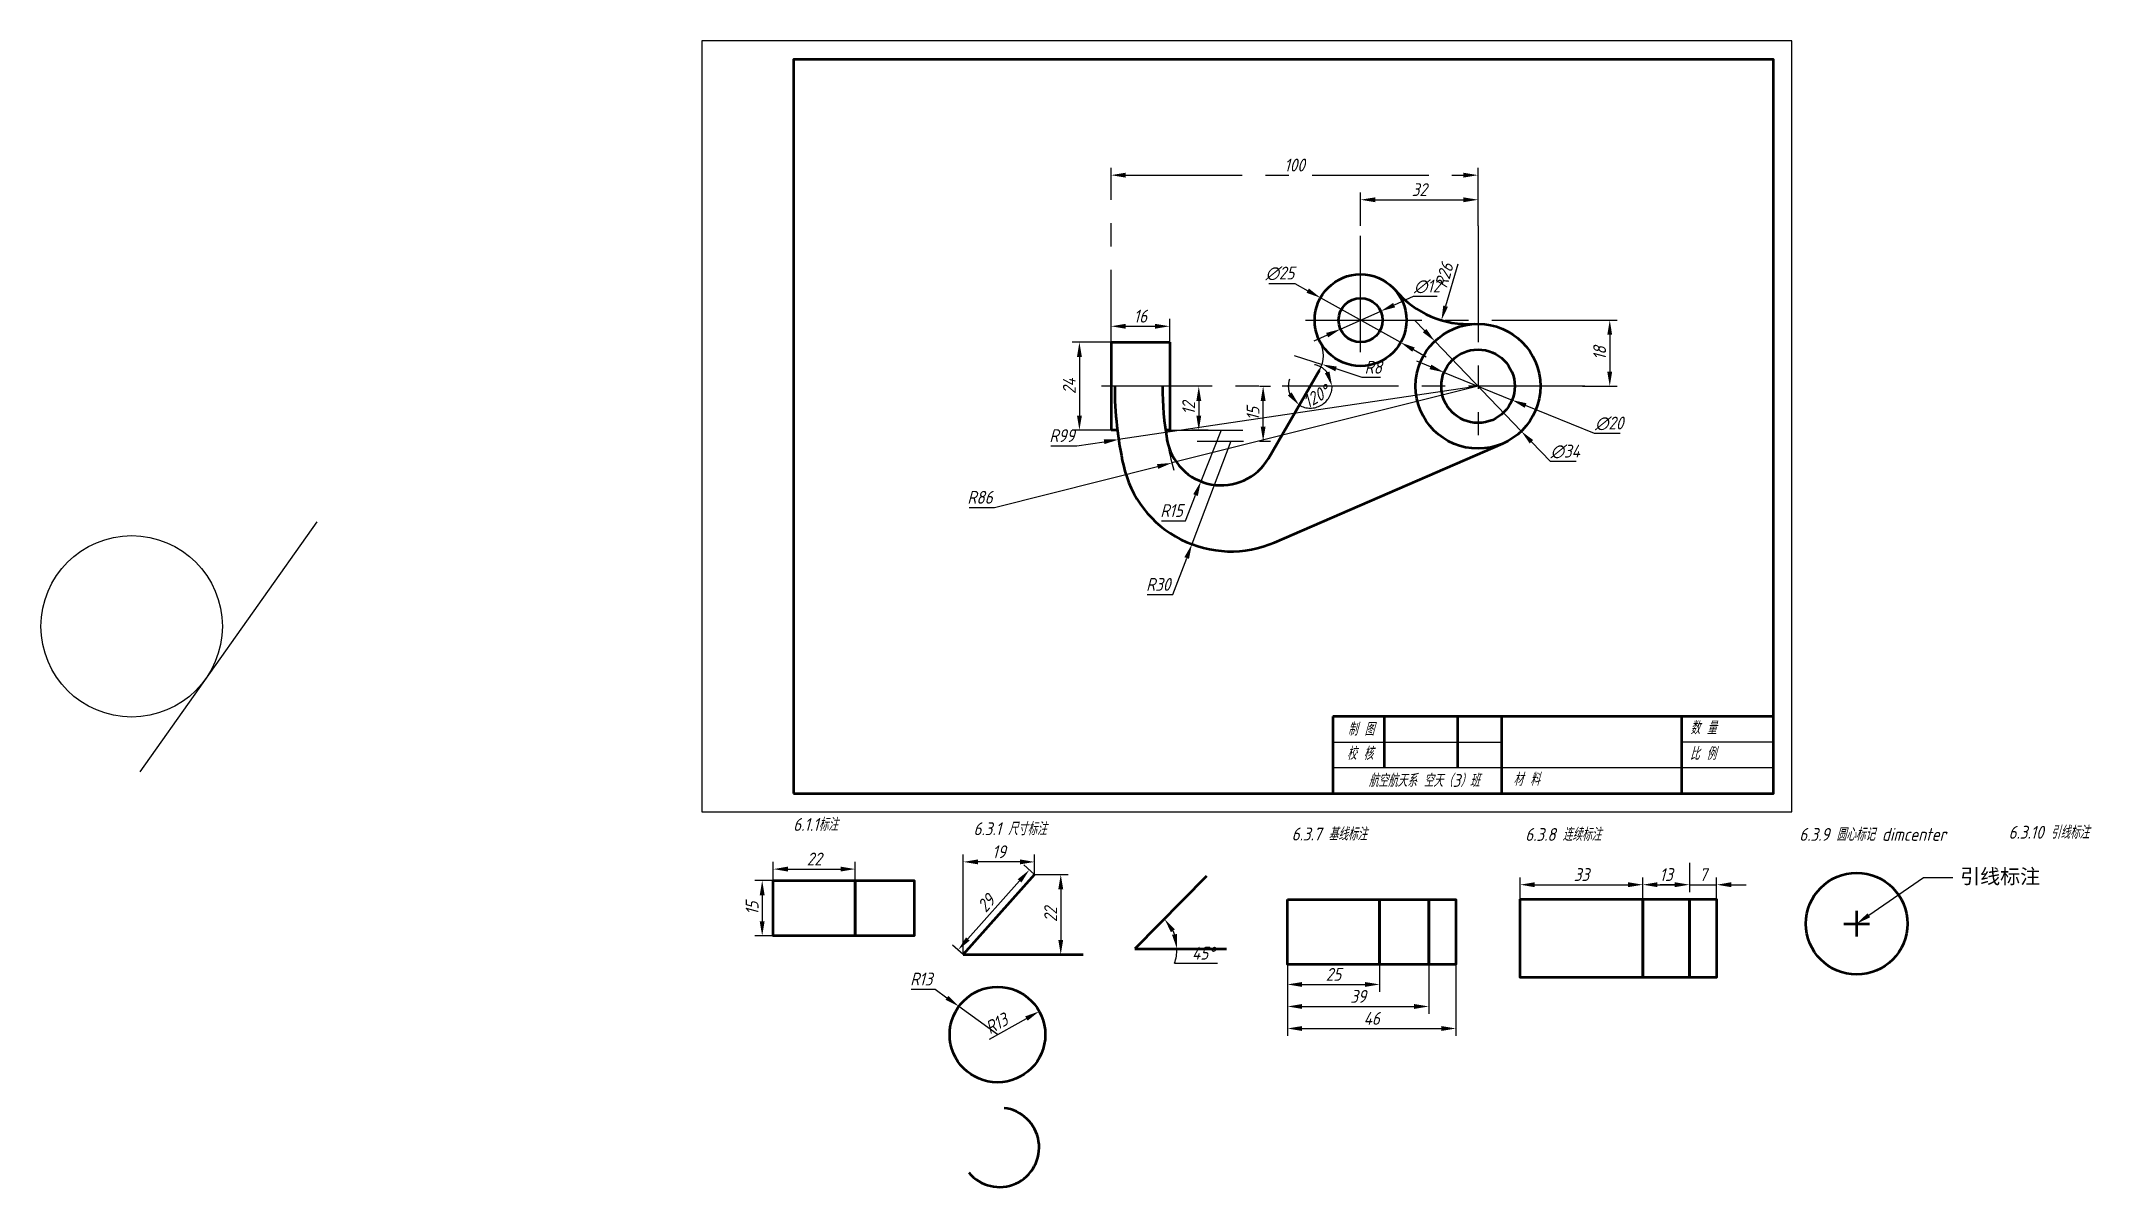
# Model space of a CAD drawing. Header units: millimetres. Extents: x -180 to 378, y -102 to 210.
import ezdxf
from ezdxf import colors
from ezdxf.entities.mleader import LeaderData, LeaderLine
from ezdxf.math import Vec2, Vec3

# ---------------------------------------------------------------- set-up
doc = ezdxf.new("R2010")
doc.units = ezdxf.units.MM
doc.header["$PDMODE"] = 35
doc.linetypes.add('CENTER', pattern=[50.8, 31.75, -6.35, 6.35, -6.35])
doc.linetypes.add('DASHED', pattern=[19.05, 12.7, -6.35])
for name, color, linetype, lineweight in [('尺寸标注', 7, 'Continuous', 25), ('文字标注', 7, 'Continuous', 25), ('点画线', 1, 'DASHED', 25), ('粗实线', 7, 'Continuous', 50), ('细实线', 3, 'Continuous', 25)]:
    doc.layers.add(name, color=color, linetype=linetype, lineweight=lineweight)
doc.styles.get("Standard").update_dxf_attribs({"font": 'arial.ttf'})
doc.styles.add('国标汉字', font='gbeitc.shx', dxfattribs={"height": 3.5, "bigfont": 'gbcbig.shx'})
doc.dimstyles.new('国标尺寸', dxfattribs={"dimtxt": 3.5, "dimasz": 4, "dimexe": 2, "dimexo": 0, "dimgap": 1, "dimtad": 1, "dimtoh": 1, "dimdec": 0, "dimdsep": 46, "dimtxsty": '国标汉字', "dimcen": 3.5, "dimclre": 256, "dimaunit": 1, "dimadec": 0, "dimazin": 0, "dimtfac": 1, "dimtdec": 0, "dimtmove": 0, "dimatfit": 3, "dimfxl": 1, "dimarcsym": 0})

# ---------------------------------------------------------------- blocks, each defined once
blk = doc.blocks.new('*D2')
at = {"layer": 'Defpoints', "color": 0, "transparency": 16777216}
for p in [(41.82, -15.6), (19.49, -18.71), (41.82, -18.71)]:
    blk.add_point(p, dxfattribs=at)
at = {"layer": '粗实线', "lineweight": -2, "transparency": 16777216}
for p, q in [((19.49, -18.71), (19.49, -13.6)), ((41.82, -18.71), (41.82, -13.6))]:
    blk.add_line(p, q, dxfattribs=at)
at = {"layer": '粗实线', "color": 0, "lineweight": -2, "transparency": 16777216}
blk.add_line((23.49, -15.6), (37.82, -15.6), dxfattribs=at)
at = {"layer": '粗实线', "color": 0, "transparency": 16777216}
for points in [[(23.49, -14.93), (23.49, -16.26), (19.49, -15.6)], [(37.82, -14.93), (37.82, -16.26), (41.82, -15.6)]]:
    blk.add_solid(points, dxfattribs=at)
at = {"layer": '粗实线', "color": 0, "transparency": 16777216, "insert": (30.66, -12.85), "char_height": 3.5, "attachment_point": 5, "style": '国标汉字'}
blk.add_mtext('22', dxfattribs=at)
blk = doc.blocks.new('*D3')
at = {"layer": 'Defpoints', "color": 0, "transparency": 16777216}
for p in [(19.49, -18.71), (16.48, -33.82), (19.49, -33.82)]:
    blk.add_point(p, dxfattribs=at)
at = {"layer": '粗实线', "lineweight": -2, "transparency": 16777216}
for p, q in [((19.49, -18.71), (14.48, -18.71)), ((19.49, -33.82), (14.48, -33.82))]:
    blk.add_line(p, q, dxfattribs=at)
at = {"layer": '粗实线', "color": 0, "lineweight": -2, "transparency": 16777216}
blk.add_line((16.48, -22.71), (16.48, -29.82), dxfattribs=at)
at = {"layer": '粗实线', "color": 0, "transparency": 16777216}
for points in [[(15.81, -22.71), (17.14, -22.71), (16.48, -18.71)], [(15.81, -29.82), (17.14, -29.82), (16.48, -33.82)]]:
    blk.add_solid(points, dxfattribs=at)
at = {"layer": '粗实线', "color": 0, "transparency": 16777216, "insert": (13.73, -26.26), "char_height": 3.5, "attachment_point": 5, "rotation": 90, "style": '国标汉字'}
blk.add_mtext('15', dxfattribs=at)
blk = doc.blocks.new('*D6')
at = {"layer": 'Defpoints', "color": 0, "transparency": 16777216}
for p in [(71.28, -13.64), (90.7, -17.08), (71.28, -38.9)]:
    blk.add_point(p, dxfattribs=at)
at = {"layer": '粗实线', "lineweight": -2, "transparency": 16777216}
for p, q in [((71.28, -38.9), (71.28, -11.64)), ((90.7, -17.08), (90.7, -11.64))]:
    blk.add_line(p, q, dxfattribs=at)
at = {"layer": '粗实线', "color": 0, "lineweight": -2, "transparency": 16777216}
blk.add_line((86.7, -13.64), (75.28, -13.64), dxfattribs=at)
at = {"layer": '粗实线', "color": 0, "transparency": 16777216}
for points in [[(75.28, -12.97), (75.28, -14.3), (71.28, -13.64)], [(86.7, -12.97), (86.7, -14.3), (90.7, -13.64)]]:
    blk.add_solid(points, dxfattribs=at)
at = {"layer": '粗实线', "color": 0, "transparency": 16777216, "insert": (80.99, -10.89), "char_height": 3.5, "attachment_point": 5, "style": '国标汉字'}
blk.add_mtext('19', dxfattribs=at)
blk = doc.blocks.new('*D7')
at = {"layer": 'Defpoints', "color": 0, "transparency": 16777216}
for p in [(90.7, -17.08), (71.28, -38.9), (97.82, -38.9)]:
    blk.add_point(p, dxfattribs=at)
at = {"layer": '粗实线', "lineweight": -2, "transparency": 16777216}
for p, q in [((90.7, -17.08), (99.82, -17.08)), ((71.28, -38.9), (99.82, -38.9))]:
    blk.add_line(p, q, dxfattribs=at)
at = {"layer": '粗实线', "color": 0, "lineweight": -2, "transparency": 16777216}
blk.add_line((97.82, -21.08), (97.82, -34.9), dxfattribs=at)
at = {"layer": '粗实线', "color": 0, "transparency": 16777216}
for points in [[(97.16, -21.08), (98.49, -21.08), (97.82, -17.08)], [(97.16, -34.9), (98.49, -34.9), (97.82, -38.9)]]:
    blk.add_solid(points, dxfattribs=at)
at = {"layer": '粗实线', "color": 0, "transparency": 16777216, "insert": (95.07, -27.99), "char_height": 3.5, "attachment_point": 5, "rotation": 90, "style": '国标汉字'}
blk.add_mtext('22', dxfattribs=at)
blk = doc.blocks.new('*D8')
at = {"layer": 'Defpoints', "color": 0, "transparency": 16777216}
for p in [(90.7, -17.08), (69.85, -37.63), (71.28, -38.9)]:
    blk.add_point(p, dxfattribs=at)
at = {"layer": '粗实线', "lineweight": -2, "transparency": 16777216}
for p, q in [((90.7, -17.08), (87.77, -14.48)), ((71.28, -38.9), (68.36, -36.3))]:
    blk.add_line(p, q, dxfattribs=at)
at = {"layer": '粗实线', "color": 0, "lineweight": -2, "transparency": 16777216}
blk.add_line((86.61, -18.8), (72.51, -34.64), dxfattribs=at)
at = {"layer": '粗实线', "color": 0, "transparency": 16777216}
for points in [[(86.11, -18.35), (87.11, -19.24), (89.27, -15.81)], [(72.01, -34.2), (73.01, -35.08), (69.85, -37.63)]]:
    blk.add_solid(points, dxfattribs=at)
at = {"layer": '粗实线', "color": 0, "transparency": 16777216, "insert": (77.5, -24.89), "char_height": 3.5, "attachment_point": 5, "rotation": 48.3358, "style": '国标汉字'}
blk.add_mtext('29', dxfattribs=at)
blk = doc.blocks.new('*D9')
at = {"layer": 'Defpoints', "color": 0, "transparency": 16777216}
for p in [(91.95, -54.35), (80.58, -60.69)]:
    blk.add_point(p, dxfattribs=at)
at = {"layer": '粗实线', "color": 0, "lineweight": -2, "transparency": 16777216}
blk.add_line((78.38, -61.92), (88.46, -56.3), dxfattribs=at)
at = {"layer": '粗实线', "color": 0, "transparency": 16777216}
blk.add_solid([(88.14, -55.72), (88.79, -56.88), (91.95, -54.35)], dxfattribs=at)
at = {"layer": '粗实线', "color": 0, "transparency": 16777216, "insert": (80.33, -57.68), "char_height": 3.5, "attachment_point": 5, "rotation": 29.1705, "style": '国标汉字'}
blk.add_mtext('R13', dxfattribs=at)
blk = doc.blocks.new('*D10')
at = {"layer": 'Defpoints', "color": 0, "transparency": 16777216}
for p in [(70.07, -53.02), (80.58, -60.69)]:
    blk.add_point(p, dxfattribs=at)
at = {"layer": '粗实线', "color": 0, "lineweight": -2, "transparency": 16777216}
for p, q in [((57.06, -48.3), (63.6, -48.3)), ((63.6, -48.3), (66.83, -50.66)), ((80.58, -60.69), (70.07, -53.02))]:
    blk.add_line(p, q, dxfattribs=at)
at = {"layer": '粗实线', "color": 0, "transparency": 16777216}
blk.add_solid([(67.23, -50.12), (66.44, -51.2), (70.07, -53.02)], dxfattribs=at)
at = {"layer": '粗实线', "color": 0, "transparency": 16777216, "insert": (59.83, -45.55), "char_height": 3.5, "attachment_point": 5, "style": '国标汉字'}
blk.add_mtext('R13', dxfattribs=at)
blk = doc.blocks.new('*D12')
at = {"layer": 'Defpoints', "color": 0, "transparency": 16777216}
for p in [(137.54, -17.48), (127.93, -31.54), (118.03, -37.32), (118.03, -37.32), (142.96, -37.32)]:
    blk.add_point(p, dxfattribs=at)
at = {"layer": '粗实线', "color": 0, "lineweight": -2, "transparency": 16777216}
blk.add_line((128.8, -41.26), (140.49, -41.26), dxfattribs=at)
for start, end in [(20.0923, 25.3997), (339.9077, 0)]:
    blk.add_arc((118.03, -37.32), 11.47, start, end, dxfattribs=at)
at = {"layer": '粗实线', "color": 0, "transparency": 16777216}
for points in [[(127.85, -32.79), (128.93, -32.02), (126.07, -29.15)], [(129.46, -33.27), (128.14, -33.5), (129.5, -37.32)]]:
    blk.add_solid(points, dxfattribs=at)
at = {"layer": '粗实线', "color": 0, "transparency": 16777216, "insert": (136.64, -38.51), "char_height": 3.5, "attachment_point": 5, "style": '国标汉字'}
blk.add_mtext('45°', dxfattribs=at)
blk = doc.blocks.new('*D14')
at = {"layer": 'Defpoints', "color": 0, "transparency": 16777216}
for p in [(159.59, -41.59), (184.69, -41.59), (184.69, -47.02)]:
    blk.add_point(p, dxfattribs=at)
at = {"layer": '粗实线', "lineweight": -2, "transparency": 16777216}
for p, q in [((159.59, -41.59), (159.59, -49.02)), ((184.69, -41.59), (184.69, -49.02))]:
    blk.add_line(p, q, dxfattribs=at)
at = {"layer": '粗实线', "color": 0, "lineweight": -2, "transparency": 16777216}
blk.add_line((163.59, -47.02), (180.69, -47.02), dxfattribs=at)
at = {"layer": '粗实线', "color": 0, "transparency": 16777216}
for points in [[(163.59, -46.36), (163.59, -47.69), (159.59, -47.02)], [(180.69, -46.36), (180.69, -47.69), (184.69, -47.02)]]:
    blk.add_solid(points, dxfattribs=at)
at = {"layer": '粗实线', "color": 0, "transparency": 16777216, "insert": (172.14, -44.27), "char_height": 3.5, "attachment_point": 5, "style": '国标汉字'}
blk.add_mtext('25', dxfattribs=at)
blk = doc.blocks.new('*D15')
at = {"layer": 'Defpoints', "color": 0, "transparency": 16777216}
for p in [(159.59, -41.59), (198.11, -41.59), (198.11, -53.02)]:
    blk.add_point(p, dxfattribs=at)
at = {"layer": '粗实线', "lineweight": -2, "transparency": 16777216}
for p, q in [((159.59, -41.59), (159.59, -55.02)), ((198.11, -41.59), (198.11, -55.02))]:
    blk.add_line(p, q, dxfattribs=at)
at = {"layer": '粗实线', "color": 0, "lineweight": -2, "transparency": 16777216}
blk.add_line((163.59, -53.02), (194.11, -53.02), dxfattribs=at)
at = {"layer": '粗实线', "color": 0, "transparency": 16777216}
for points in [[(163.59, -52.36), (163.59, -53.69), (159.59, -53.02)], [(194.11, -52.36), (194.11, -53.69), (198.11, -53.02)]]:
    blk.add_solid(points, dxfattribs=at)
at = {"layer": '粗实线', "color": 0, "transparency": 16777216, "insert": (178.85, -50.27), "char_height": 3.5, "attachment_point": 5, "style": '国标汉字'}
blk.add_mtext('39', dxfattribs=at)
blk = doc.blocks.new('*D16')
at = {"layer": 'Defpoints', "color": 0, "transparency": 16777216}
for p in [(159.59, -41.59), (205.51, -41.59), (205.51, -59.02)]:
    blk.add_point(p, dxfattribs=at)
at = {"layer": '粗实线', "lineweight": -2, "transparency": 16777216}
for p, q in [((159.59, -41.59), (159.59, -61.02)), ((205.51, -41.59), (205.51, -61.02))]:
    blk.add_line(p, q, dxfattribs=at)
at = {"layer": '粗实线', "color": 0, "lineweight": -2, "transparency": 16777216}
blk.add_line((163.59, -59.02), (201.51, -59.02), dxfattribs=at)
at = {"layer": '粗实线', "color": 0, "transparency": 16777216}
for points in [[(163.59, -58.36), (163.59, -59.69), (159.59, -59.02)], [(201.51, -58.36), (201.51, -59.69), (205.51, -59.02)]]:
    blk.add_solid(points, dxfattribs=at)
at = {"layer": '粗实线', "color": 0, "transparency": 16777216, "insert": (182.55, -56.27), "char_height": 3.5, "attachment_point": 5, "style": '国标汉字'}
blk.add_mtext('46', dxfattribs=at)
blk = doc.blocks.new('*D18')
at = {"layer": 'Defpoints', "color": 0, "transparency": 16777216}
for p in [(256.41, -19.85), (222.98, -23.78), (256.41, -23.78)]:
    blk.add_point(p, dxfattribs=at)
at = {"layer": '粗实线', "lineweight": -2, "transparency": 16777216}
for p, q in [((222.98, -23.78), (222.98, -17.85)), ((256.41, -23.78), (256.41, -17.85))]:
    blk.add_line(p, q, dxfattribs=at)
at = {"layer": '粗实线', "color": 0, "lineweight": -2, "transparency": 16777216}
blk.add_line((226.98, -19.85), (252.41, -19.85), dxfattribs=at)
at = {"layer": '粗实线', "color": 0, "transparency": 16777216}
for points in [[(226.98, -19.18), (226.98, -20.52), (222.98, -19.85)], [(252.41, -19.18), (252.41, -20.52), (256.41, -19.85)]]:
    blk.add_solid(points, dxfattribs=at)
at = {"layer": '粗实线', "color": 0, "transparency": 16777216, "insert": (239.69, -17.1), "char_height": 3.5, "attachment_point": 5, "style": '国标汉字'}
blk.add_mtext('33', dxfattribs=at)
blk = doc.blocks.new('*D19')
at = {"layer": 'Defpoints', "color": 0, "transparency": 16777216}
for p in [(269.13, -13.85), (269.13, -19.85), (256.41, -23.78)]:
    blk.add_point(p, dxfattribs=at)
at = {"layer": '粗实线', "lineweight": -2, "transparency": 16777216}
for p, q in [((269.13, -13.85), (269.13, -21.85)), ((256.41, -23.78), (256.41, -17.85))]:
    blk.add_line(p, q, dxfattribs=at)
at = {"layer": '粗实线', "color": 0, "lineweight": -2, "transparency": 16777216}
blk.add_line((260.41, -19.85), (265.13, -19.85), dxfattribs=at)
at = {"layer": '粗实线', "color": 0, "transparency": 16777216}
for points in [[(260.41, -19.18), (260.41, -20.52), (256.41, -19.85)], [(265.13, -19.18), (265.13, -20.52), (269.13, -19.85)]]:
    blk.add_solid(points, dxfattribs=at)
at = {"layer": '粗实线', "color": 0, "transparency": 16777216, "insert": (262.77, -17.1), "char_height": 3.5, "attachment_point": 5, "style": '国标汉字'}
blk.add_mtext('13', dxfattribs=at)
blk = doc.blocks.new('*D20')
at = {"layer": 'Defpoints', "color": 0, "transparency": 16777216}
for p in [(269.13, -13.85), (276.53, -19.85), (276.53, -23.78)]:
    blk.add_point(p, dxfattribs=at)
at = {"layer": '粗实线', "lineweight": -2, "transparency": 16777216}
for p, q in [((269.13, -13.85), (269.13, -21.85)), ((276.53, -23.78), (276.53, -17.85))]:
    blk.add_line(p, q, dxfattribs=at)
at = {"layer": '粗实线', "color": 0, "lineweight": -2, "transparency": 16777216}
for p, q in [((265.13, -19.85), (261.13, -19.85)), ((269.13, -19.85), (276.53, -19.85)), ((280.53, -19.85), (284.53, -19.85))]:
    blk.add_line(p, q, dxfattribs=at)
at = {"layer": '粗实线', "color": 0, "transparency": 16777216}
for points in [[(265.13, -19.18), (265.13, -20.52), (269.13, -19.85)], [(280.53, -19.18), (280.53, -20.52), (276.53, -19.85)]]:
    blk.add_solid(points, dxfattribs=at)
at = {"layer": '粗实线', "color": 0, "transparency": 16777216, "insert": (272.83, -17.1), "char_height": 3.5, "attachment_point": 5, "style": '国标汉字'}
blk.add_mtext('7', dxfattribs=at)
blk = doc.blocks.new('*D23')
at = {"layer": 'Defpoints', "color": 0, "transparency": 16777216}
for p in [(111.52, 127.95), (102.91, 103.95), (111.52, 103.95)]:
    blk.add_point(p, dxfattribs=at)
at = {"layer": '尺寸标注', "lineweight": -2, "transparency": 16777216}
for p, q in [((111.52, 127.95), (100.91, 127.95)), ((111.52, 103.95), (100.91, 103.95))]:
    blk.add_line(p, q, dxfattribs=at)
at = {"layer": '尺寸标注', "color": 0, "lineweight": -2, "transparency": 16777216}
blk.add_line((102.91, 123.95), (102.91, 107.95), dxfattribs=at)
at = {"layer": '尺寸标注', "color": 0, "transparency": 16777216}
for points in [[(102.24, 123.95), (103.58, 123.95), (102.91, 127.95)], [(102.24, 107.95), (103.58, 107.95), (102.91, 103.95)]]:
    blk.add_solid(points, dxfattribs=at)
at = {"layer": '尺寸标注', "color": 0, "transparency": 16777216, "insert": (100.16, 115.95), "char_height": 3.5, "attachment_point": 5, "rotation": 90, "style": '国标汉字'}
blk.add_mtext('24', dxfattribs=at)
blk = doc.blocks.new('*D24')
at = {"layer": 'Defpoints', "color": 0, "transparency": 16777216}
for p in [(127.52, 132.28), (111.52, 127.95), (127.52, 127.95)]:
    blk.add_point(p, dxfattribs=at)
at = {"layer": '尺寸标注', "lineweight": -2, "transparency": 16777216}
for p, q in [((111.52, 127.95), (111.52, 134.28)), ((127.52, 127.95), (127.52, 134.28))]:
    blk.add_line(p, q, dxfattribs=at)
at = {"layer": '尺寸标注', "color": 0, "lineweight": -2, "transparency": 16777216}
blk.add_line((115.52, 132.28), (123.52, 132.28), dxfattribs=at)
at = {"layer": '尺寸标注', "color": 0, "transparency": 16777216}
for points in [[(115.52, 132.94), (115.52, 131.61), (111.52, 132.28)], [(123.52, 132.94), (123.52, 131.61), (127.52, 132.28)]]:
    blk.add_solid(points, dxfattribs=at)
at = {"layer": '尺寸标注', "color": 0, "transparency": 16777216, "insert": (119.52, 135.03), "char_height": 3.5, "attachment_point": 5, "style": '国标汉字'}
blk.add_mtext('16', dxfattribs=at)
blk = doc.blocks.new('*D28')
at = {"layer": 'Defpoints', "color": 0, "transparency": 16777216}
for p in [(137.99, 115.95), (135.43, 103.95), (137.99, 103.95)]:
    blk.add_point(p, dxfattribs=at)
at = {"layer": '尺寸标注', "lineweight": -2, "transparency": 16777216}
for p, q in [((137.99, 115.95), (133.43, 115.95)), ((137.99, 103.95), (133.43, 103.95))]:
    blk.add_line(p, q, dxfattribs=at)
at = {"layer": '尺寸标注', "color": 0, "lineweight": -2, "transparency": 16777216}
blk.add_line((135.43, 111.95), (135.43, 107.95), dxfattribs=at)
at = {"layer": '尺寸标注', "color": 0, "transparency": 16777216}
for points in [[(134.77, 111.95), (136.1, 111.95), (135.43, 115.95)], [(134.77, 107.95), (136.1, 107.95), (135.43, 103.95)]]:
    blk.add_solid(points, dxfattribs=at)
at = {"layer": '尺寸标注', "color": 0, "transparency": 16777216, "insert": (132.68, 109.95), "char_height": 3.5, "attachment_point": 5, "rotation": 90, "style": '国标汉字'}
blk.add_mtext('12', dxfattribs=at)
blk = doc.blocks.new('*D29')
at = {"layer": 'Defpoints', "color": 0, "transparency": 16777216}
for p in [(151.93, 115.95), (152.97, 115.95), (151.93, 100.95)]:
    blk.add_point(p, dxfattribs=at)
at = {"layer": '尺寸标注', "lineweight": -2, "transparency": 16777216}
for p, q in [((151.93, 115.95), (154.97, 115.95)), ((151.93, 100.95), (154.97, 100.95))]:
    blk.add_line(p, q, dxfattribs=at)
at = {"layer": '尺寸标注', "color": 0, "lineweight": -2, "transparency": 16777216}
blk.add_line((152.97, 104.95), (152.97, 111.95), dxfattribs=at)
at = {"layer": '尺寸标注', "color": 0, "transparency": 16777216}
for points in [[(152.3, 111.95), (153.63, 111.95), (152.97, 115.95)], [(152.3, 104.95), (153.63, 104.95), (152.97, 100.95)]]:
    blk.add_solid(points, dxfattribs=at)
at = {"layer": '尺寸标注', "color": 0, "transparency": 16777216, "insert": (150.22, 108.45), "char_height": 3.5, "attachment_point": 5, "rotation": 90, "style": '国标汉字'}
blk.add_mtext('15', dxfattribs=at)
blk = doc.blocks.new('*D30')
at = {"layer": 'Defpoints', "color": 0, "transparency": 16777216}
for p in [(141.54, 103.95), (136.01, 90.01)]:
    blk.add_point(p, dxfattribs=at)
at = {"layer": '尺寸标注', "color": 0, "lineweight": -2, "transparency": 16777216}
for p, q in [((141.54, 103.95), (136.01, 90.01)), ((131.78, 79.32), (134.54, 86.29)), ((125.24, 79.32), (131.78, 79.32))]:
    blk.add_line(p, q, dxfattribs=at)
at = {"layer": '尺寸标注', "color": 0, "transparency": 16777216}
blk.add_solid([(133.92, 86.53), (135.16, 86.04), (136.01, 90.01)], dxfattribs=at)
at = {"layer": '尺寸标注', "color": 0, "transparency": 16777216, "insert": (128.01, 82.07), "char_height": 3.5, "attachment_point": 5, "style": '国标汉字'}
blk.add_mtext('R15', dxfattribs=at)
blk = doc.blocks.new('*D31')
at = {"layer": 'Defpoints', "color": 0, "transparency": 16777216}
for p in [(211.52, 115.95), (113.59, 101.42)]:
    blk.add_point(p, dxfattribs=at)
at = {"layer": '尺寸标注', "color": 0, "lineweight": -2, "transparency": 16777216}
for p, q in [((211.52, 115.95), (113.59, 101.42)), ((102.22, 99.74), (109.63, 100.84)), ((95.09, 99.74), (102.22, 99.74))]:
    blk.add_line(p, q, dxfattribs=at)
at = {"layer": '尺寸标注', "color": 0, "transparency": 16777216}
blk.add_solid([(109.54, 101.5), (109.73, 100.18), (113.59, 101.42)], dxfattribs=at)
at = {"layer": '尺寸标注', "color": 0, "transparency": 16777216, "insert": (98.15, 102.49), "char_height": 3.5, "attachment_point": 5, "style": '国标汉字'}
blk.add_mtext('R99', dxfattribs=at)
blk = doc.blocks.new('*D32')
at = {"layer": 'Defpoints', "color": 0, "transparency": 16777216}
for p in [(211.52, 115.95), (128.1, 95.05)]:
    blk.add_point(p, dxfattribs=at)
at = {"layer": '尺寸标注', "color": 0, "lineweight": -2, "transparency": 16777216}
for p, q in [((211.52, 115.95), (128.1, 95.05)), ((79.78, 82.94), (124.22, 94.08)), ((72.87, 82.94), (79.78, 82.94))]:
    blk.add_line(p, q, dxfattribs=at)
at = {"layer": '尺寸标注', "lineweight": -2, "transparency": 16777216}
blk.add_arc((211.52, 115.95), 86, 189.9429, 195.3976, dxfattribs=at)
at = {"layer": '尺寸标注', "color": 0, "transparency": 16777216}
blk.add_solid([(124.06, 94.73), (124.38, 93.43), (128.1, 95.05)], dxfattribs=at)
at = {"layer": '尺寸标注', "color": 0, "transparency": 16777216, "insert": (75.82, 85.69), "char_height": 3.5, "attachment_point": 5, "style": '国标汉字'}
blk.add_mtext('R86', dxfattribs=at)
blk = doc.blocks.new('*D33')
at = {"layer": 'Defpoints', "color": 0, "transparency": 16777216}
for p in [(199.74, 128.21), (223.3, 103.69)]:
    blk.add_point(p, dxfattribs=at)
at = {"layer": '尺寸标注', "color": 0, "lineweight": -2, "transparency": 16777216}
for p, q in [((196.97, 131.09), (194.2, 133.98)), ((199.74, 128.21), (223.3, 103.69)), ((231.27, 95.4), (226.07, 100.81)), ((238.25, 95.4), (231.27, 95.4))]:
    blk.add_line(p, q, dxfattribs=at)
at = {"layer": '尺寸标注', "color": 0, "transparency": 16777216}
for points in [[(197.45, 131.55), (196.49, 130.63), (199.74, 128.21)], [(226.55, 101.27), (225.59, 100.35), (223.3, 103.69)]]:
    blk.add_solid(points, dxfattribs=at)
at = {"layer": '尺寸标注', "color": 0, "transparency": 16777216, "insert": (235.26, 98.15), "char_height": 3.5, "attachment_point": 5, "style": '国标汉字'}
blk.add_mtext('∅34', dxfattribs=at)
blk = doc.blocks.new('*D34')
at = {"layer": 'Defpoints', "color": 0, "transparency": 16777216}
for p in [(202.26, 119.72), (220.78, 112.19)]:
    blk.add_point(p, dxfattribs=at)
at = {"layer": '尺寸标注', "color": 0, "lineweight": -2, "transparency": 16777216}
for p, q in [((198.55, 121.22), (194.84, 122.73)), ((202.26, 119.72), (220.78, 112.19)), ((243.28, 103.05), (224.49, 110.68)), ((250.25, 103.05), (243.28, 103.05))]:
    blk.add_line(p, q, dxfattribs=at)
at = {"layer": '尺寸标注', "color": 0, "transparency": 16777216}
for points in [[(198.8, 121.84), (198.3, 120.6), (202.26, 119.72)], [(224.74, 111.3), (224.24, 110.06), (220.78, 112.19)]]:
    blk.add_solid(points, dxfattribs=at)
at = {"layer": '尺寸标注', "color": 0, "transparency": 16777216, "insert": (247.26, 105.8), "char_height": 3.5, "attachment_point": 5, "style": '国标汉字'}
blk.add_mtext('∅20', dxfattribs=at)
blk = doc.blocks.new('*D35')
at = {"layer": 'Defpoints', "color": 0, "transparency": 16777216}
for p in [(185, 136.4), (174.04, 131.5)]:
    blk.add_point(p, dxfattribs=at)
at = {"layer": '尺寸标注', "color": 0, "lineweight": -2, "transparency": 16777216}
for p, q in [((193.87, 140.37), (188.65, 138.04)), ((200.41, 140.37), (193.87, 140.37)), ((174.04, 131.5), (185, 136.4)), ((170.39, 129.87), (166.74, 128.23))]:
    blk.add_line(p, q, dxfattribs=at)
at = {"layer": '尺寸标注', "color": 0, "transparency": 16777216}
for points in [[(188.38, 138.64), (188.92, 137.43), (185, 136.4)], [(170.12, 130.48), (170.66, 129.26), (174.04, 131.5)]]:
    blk.add_solid(points, dxfattribs=at)
at = {"layer": '尺寸标注', "color": 0, "transparency": 16777216, "insert": (197.64, 143.12), "char_height": 3.5, "attachment_point": 5, "style": '国标汉字'}
blk.add_mtext('∅12', dxfattribs=at)
blk = doc.blocks.new('*D36')
at = {"layer": 'Defpoints', "color": 0, "transparency": 16777216}
for p in [(168.6, 140.04), (190.44, 127.87)]:
    blk.add_point(p, dxfattribs=at)
at = {"layer": '尺寸标注', "color": 0, "lineweight": -2, "transparency": 16777216}
for p, q in [((154.49, 143.93), (161.61, 143.93)), ((161.61, 143.93), (165.11, 141.98)), ((190.44, 127.87), (168.6, 140.04)), ((193.93, 125.92), (197.43, 123.97))]:
    blk.add_line(p, q, dxfattribs=at)
at = {"layer": '尺寸标注', "color": 0, "transparency": 16777216}
for points in [[(165.43, 142.57), (164.78, 141.4), (168.6, 140.04)], [(194.26, 126.5), (193.61, 125.34), (190.44, 127.87)]]:
    blk.add_solid(points, dxfattribs=at)
at = {"layer": '尺寸标注', "color": 0, "transparency": 16777216, "insert": (157.55, 146.68), "char_height": 3.5, "attachment_point": 5, "style": '国标汉字'}
blk.add_mtext('∅25', dxfattribs=at)
blk = doc.blocks.new('*D37')
at = {"layer": 'Defpoints', "color": 0, "transparency": 16777216}
for p in [(144.17, 100.95), (133.55, 72.89)]:
    blk.add_point(p, dxfattribs=at)
at = {"layer": '尺寸标注', "color": 0, "lineweight": -2, "transparency": 16777216}
for p, q in [((144.17, 100.95), (133.55, 72.89)), ((128.38, 59.21), (132.14, 69.15)), ((121.4, 59.21), (128.38, 59.21))]:
    blk.add_line(p, q, dxfattribs=at)
at = {"layer": '尺寸标注', "color": 0, "transparency": 16777216}
blk.add_solid([(131.51, 69.39), (132.76, 68.92), (133.55, 72.89)], dxfattribs=at)
at = {"layer": '尺寸标注', "color": 0, "transparency": 16777216, "insert": (124.39, 61.96), "char_height": 3.5, "attachment_point": 5, "style": '国标汉字'}
blk.add_mtext('R30', dxfattribs=at)
blk = doc.blocks.new('*D38')
at = {"layer": 'Defpoints', "color": 0, "transparency": 16777216}
for p in [(161.4, 124.36), (169.02, 121.9)]:
    blk.add_point(p, dxfattribs=at)
at = {"layer": '尺寸标注', "color": 0, "lineweight": -2, "transparency": 16777216}
for p, q in [((161.4, 124.36), (169.02, 121.9)), ((179.96, 118.36), (172.82, 120.67)), ((184.97, 118.36), (179.96, 118.36))]:
    blk.add_line(p, q, dxfattribs=at)
at = {"layer": '尺寸标注', "color": 0, "transparency": 16777216}
blk.add_solid([(173.03, 121.3), (172.62, 120.03), (169.02, 121.9)], dxfattribs=at)
at = {"layer": '尺寸标注', "color": 0, "transparency": 16777216, "insert": (182.96, 121.11), "char_height": 3.5, "attachment_point": 5, "style": '国标汉字'}
blk.add_mtext('R8', dxfattribs=at)
blk = doc.blocks.new('*D40')
at = {"layer": 'Defpoints', "color": 0, "linetype": 'CENTER', "transparency": 16777216}
for p in [(239.97, 133.95), (239.97, 115.95), (247.4, 115.95)]:
    blk.add_point(p, dxfattribs=at)
at = {"layer": '尺寸标注', "linetype": 'CENTER', "lineweight": -2, "transparency": 16777216}
for p, q in [((239.97, 133.95), (249.4, 133.95)), ((239.97, 115.95), (249.4, 115.95))]:
    blk.add_line(p, q, dxfattribs=at)
at = {"layer": '尺寸标注', "color": 0, "linetype": 'CENTER', "lineweight": -2, "transparency": 16777216}
blk.add_line((247.4, 129.95), (247.4, 119.95), dxfattribs=at)
at = {"layer": '尺寸标注', "color": 0, "linetype": 'CENTER', "transparency": 16777216}
for points in [[(246.73, 129.95), (248.06, 129.95), (247.4, 133.95)], [(246.73, 119.95), (248.06, 119.95), (247.4, 115.95)]]:
    blk.add_solid(points, dxfattribs=at)
at = {"layer": '尺寸标注', "color": 0, "linetype": 'CENTER', "transparency": 16777216, "insert": (244.65, 124.95), "char_height": 3.5, "attachment_point": 5, "rotation": 90, "style": '国标汉字'}
blk.add_mtext('18', dxfattribs=at)
blk = doc.blocks.new('*D42')
at = {"layer": 'Defpoints', "color": 0, "linetype": 'CENTER', "transparency": 16777216}
for p in [(211.52, 173.45), (111.52, 166.75), (211.52, 166.75)]:
    blk.add_point(p, dxfattribs=at)
at = {"layer": '尺寸标注', "linetype": 'CENTER', "lineweight": -2, "transparency": 16777216}
for p, q in [((111.52, 166.75), (111.52, 175.45)), ((211.52, 166.75), (211.52, 175.45))]:
    blk.add_line(p, q, dxfattribs=at)
at = {"layer": '尺寸标注', "color": 0, "linetype": 'CENTER', "lineweight": -2, "transparency": 16777216}
blk.add_line((115.52, 173.45), (207.52, 173.45), dxfattribs=at)
at = {"layer": '尺寸标注', "color": 0, "linetype": 'CENTER', "transparency": 16777216}
for points in [[(115.52, 174.11), (115.52, 172.78), (111.52, 173.45)], [(207.52, 174.11), (207.52, 172.78), (211.52, 173.45)]]:
    blk.add_solid(points, dxfattribs=at)
at = {"layer": '尺寸标注', "color": 0, "linetype": 'CENTER', "transparency": 16777216, "insert": (161.52, 176.2), "char_height": 3.5, "attachment_point": 5, "style": '国标汉字'}
blk.add_mtext('100', dxfattribs=at)
blk = doc.blocks.new('*D43')
at = {"layer": 'Defpoints', "color": 0, "linetype": 'CENTER', "transparency": 16777216}
for p in [(211.52, 166.75), (179.52, 159.66), (211.52, 159.66)]:
    blk.add_point(p, dxfattribs=at)
at = {"layer": '尺寸标注', "linetype": 'CENTER', "lineweight": -2, "transparency": 16777216}
for p, q in [((179.52, 159.66), (179.52, 168.75)), ((211.52, 159.66), (211.52, 168.75))]:
    blk.add_line(p, q, dxfattribs=at)
at = {"layer": '尺寸标注', "color": 0, "linetype": 'CENTER', "lineweight": -2, "transparency": 16777216}
blk.add_line((183.52, 166.75), (207.52, 166.75), dxfattribs=at)
at = {"layer": '尺寸标注', "color": 0, "linetype": 'CENTER', "transparency": 16777216}
for points in [[(183.52, 167.41), (183.52, 166.08), (179.52, 166.75)], [(207.52, 167.41), (207.52, 166.08), (211.52, 166.75)]]:
    blk.add_solid(points, dxfattribs=at)
at = {"layer": '尺寸标注', "color": 0, "linetype": 'CENTER', "transparency": 16777216, "insert": (195.52, 169.5), "char_height": 3.5, "attachment_point": 5, "style": '国标汉字'}
blk.add_mtext('32', dxfattribs=at)
blk = doc.blocks.new('*D44')
at = {"layer": 'Defpoints', "color": 0, "linetype": 'CENTER', "transparency": 16777216}
for p in [(168.33, 120.36), (108.91, 115.95), (240.66, 115.95), (166.82, 110.07), (154.44, 96.29)]:
    blk.add_point(p, dxfattribs=at)
at = {"layer": '尺寸标注', "color": 0, "linetype": 'CENTER', "lineweight": -2, "transparency": 16777216}
for start, end in [(161.6854, 200.8427), (39.1573, 78.3146), (240, 0)]:
    blk.add_arc((165.79, 115.95), 5.97, start, end, dxfattribs=at)
at = {"layer": '尺寸标注', "color": 0, "linetype": 'CENTER', "transparency": 16777216}
for points in [[(171.04, 119.94), (169.79, 119.5), (171.76, 115.95)], [(160.72, 114.26), (159.7, 113.4), (162.8, 110.78)]]:
    blk.add_solid(points, dxfattribs=at)
at = {"layer": '尺寸标注', "color": 0, "linetype": 'CENTER', "transparency": 16777216, "insert": (167.4, 113.16), "char_height": 3.5, "attachment_point": 5, "rotation": 30, "style": '国标汉字'}
blk.add_mtext('120°', dxfattribs=at)
blk = doc.blocks.new('*D45')
at = {"layer": 'Defpoints', "color": 0, "linetype": 'CENTER', "transparency": 16777216}
for p in [(208.87, 158.87), (201.55, 133.92)]:
    blk.add_point(p, dxfattribs=at)
at = {"layer": '尺寸标注', "color": 0, "linetype": 'CENTER', "lineweight": -2, "transparency": 16777216}
blk.add_line((206.03, 149.18), (202.68, 137.76), dxfattribs=at)
at = {"layer": '尺寸标注', "color": 0, "linetype": 'CENTER', "transparency": 16777216}
blk.add_solid([(202.04, 137.95), (203.32, 137.57), (201.55, 133.92)], dxfattribs=at)
at = {"layer": '尺寸标注', "color": 0, "linetype": 'CENTER', "transparency": 16777216, "insert": (202.28, 146.16), "char_height": 3.5, "attachment_point": 5, "rotation": 73.6543, "style": '国标汉字'}
blk.add_mtext('R26', dxfattribs=at)

msp = doc.modelspace()

# ---------------------------------------------------------------- linework, layer by layer
at = {"layer": '尺寸标注'}
msp.add_line((-104.88, 78.98), (-153.1, 10.89), dxfattribs=at)
msp.add_circle((-155.31, 50.53), 24.71, dxfattribs=at)
msp.add_arc((161.4, 124.36), 8, 330, 27.9069, dxfattribs=at)
at = {"layer": '点画线', "linetype": 'CENTER'}
for p, q in [((111.52, 115.95), (111.52, 166.75)), ((179.52, 125.2), (179.52, 159.66)), ((211.52, 159.66), (211.52, 102.62)), ((164.49, 133.95), (239.97, 133.95)), ((240.66, 115.95), (108.91, 115.95)), ((127.52, 103.95), (147.42, 103.95))]:
    msp.add_line(p, q, dxfattribs=at)
at = {"layer": '点画线'}
msp.add_line((134.95, 100.95), (151.93, 100.95), dxfattribs=at)
at = {"layer": '粗实线'}
for p, q in [((111.52, 127.95), (127.52, 127.95)), ((111.52, 127.95), (111.52, 103.95)), ((127.52, 127.95), (127.52, 103.95)), ((154.44, 96.29), (168.33, 120.36)), ((113.25, 103.95), (111.52, 103.95)), ((127.52, 103.95), (126.36, 103.95)), ((156.09, 73.42), (218.28, 100.35)), ((292, 26), (172, 26)), ((172, 26), (172, 5)), ((186, 12), (186, 26)), ((206, 12), (206, 26)), ((218, 5), (218, 26)), ((267, 5), (267, 26)), ((90.7, -17.08), (71.28, -38.9)), ((137.54, -17.48), (118.03, -37.32)), ((314.7, -33.97), (314.7, -26.97)), ((311.2, -30.47), (318.2, -30.47)), ((71.28, -38.9), (103.91, -38.9)), ((118.03, -37.32), (142.96, -37.32))]:
    msp.add_line(p, q, dxfattribs=at)
for points in [[(25, 5), (292, 5), (292, 205), (25, 205)], [(19.49, -18.71), (41.82, -18.71), (41.82, -33.82), (19.49, -33.82)], [(41.82, -18.71), (57.85, -18.71), (57.85, -33.82), (41.82, -33.82)], [(159.59, -23.9), (184.69, -23.9), (184.69, -41.59), (159.59, -41.59)], [(184.69, -23.9), (198.11, -23.9), (198.11, -41.59), (184.69, -41.59)], [(198.11, -23.9), (198.11, -23.9), (198.11, -41.59), (198.11, -41.59)], [(198.11, -23.9), (205.51, -23.9), (205.51, -41.59), (198.11, -41.59)], [(222.98, -23.78), (256.41, -23.78), (256.41, -45.17), (222.98, -45.17)], [(256.41, -23.78), (269.13, -23.78), (269.13, -45.17), (256.41, -45.17)], [(269.13, -23.78), (276.53, -23.78), (276.53, -45.17), (269.13, -45.17)]]:
    msp.add_lwpolyline(points, close=True, dxfattribs=at)
for centre, radius in [((179.52, 133.95), 12.5), ((179.52, 133.95), 6), ((211.52, 115.95), 17), ((211.52, 115.95), 10), ((314.7, -30.47), 13.85), ((80.58, -60.69), 13.02)]:
    msp.add_circle(centre, radius, dxfattribs=at)
for centre, radius, start, end in [((208.87, 158.87), 26, 220.3327, 273.5353), ((211.52, 115.95), 99, 180, 192.5559), ((211.52, 115.95), 86, 180, 189.9429), ((141.54, 103.95), 15, 189.7305, 329.2838), ((144.17, 100.95), 30, 192.5559, 293.4156), ((81.13, -91.41), 10.8, 219.6137, 83.4079)]:
    msp.add_arc(centre, radius, start, end, dxfattribs=at)
at = {"layer": '细实线'}
for p, q in [((172, 19), (218, 19)), ((292, 19), (267, 19)), ((292, 12), (172, 12))]:
    msp.add_line(p, q, dxfattribs=at)
msp.add_lwpolyline([(0, 0), (297, 0), (297, 210), (0, 210)], close=True, dxfattribs=at)

# ---------------------------------------------------------------- texts
at = {"layer": '文字标注', "style": '国标汉字'}
for s, p in [('制 图', (176.04, 20.77)), ('数 量', (269.32, 21.12)), ('校 核', (175.76, 14.16)), ('比 例', (269.21, 14.13)), ('航空航天系 空天（3）班', (181.67, 6.8)), ('材 料', (221.15, 7.09))]:
    msp.add_text(s, height=3.5, dxfattribs=at).set_placement(p)
at = {"layer": '粗实线', "style": '国标汉字'}
for s, p in [('6.1.1标注', (24.92, -5.19)), ('6.3.1 尺寸标注', (74.05, -6.36)), ('6.3.7 基线标注', (160.74, -7.79)), ('6.3.8 连续标注', (224.37, -7.91)), ('6.3.9 圆心标记 dimcenter', (299.03, -7.9)), ('6.3.10 引线标注', (356.06, -7.32))]:
    msp.add_text(s, height=3.5, dxfattribs=at).set_placement(p)

# ---------------------------------------------------------------- dimensions: what is measured, and where the dimension line sits
at = {"layer": '尺寸标注', "linetype": 'CENTER'}
for base, p1, p2, picture, middle in [((211.52, 173.45), (111.52, 166.75), (211.52, 166.75), '*D42', (161.52, 176.2)), ((211.52, 166.75), (179.52, 159.66), (211.52, 159.66), '*D43', (195.52, 169.5))]:
    dim = msp.add_linear_dim(base=base, p1=p1, p2=p2, dimstyle='国标尺寸', dxfattribs=at)
    dim.commit()
    dim.dimension.update_dxf_attribs({"geometry": picture, "text_midpoint": middle})
dim = msp.add_radius_dim(center=(208.87, 158.87), mpoint=(201.55, 133.92), dimstyle='国标尺寸', dxfattribs=at)
dim.commit()
dim.dimension.update_dxf_attribs({"geometry": '*D45', "text_midpoint": (204.92, 145.39), "dimtype": 164})
at = {"layer": '尺寸标注'}
dim = msp.add_diameter_dim_2p(p1=(190.44, 127.87), p2=(168.6, 140.04), dimstyle='国标尺寸', dxfattribs=at)
dim.commit()
dim.dimension.update_dxf_attribs({"geometry": '*D36', "text_midpoint": (157.55, 146.68)})
for p1, p2, picture, middle in [((174.04, 131.5), (185, 136.4), '*D35', (197.64, 140.37)), ((199.74, 128.21), (223.3, 103.69), '*D33', (235.26, 95.4)), ((202.26, 119.72), (220.78, 112.19), '*D34', (247.26, 103.05))]:
    dim = msp.add_diameter_dim_2p(p1=p1, p2=p2, dimstyle='国标尺寸', dxfattribs=at)
    dim.commit()
    dim.dimension.update_dxf_attribs({"geometry": picture, "text_midpoint": middle, "dimtype": 163})
dim = msp.add_linear_dim(base=(127.52, 132.28), p1=(111.52, 127.95), p2=(127.52, 127.95), dimstyle='国标尺寸', dxfattribs=at)
dim.commit()
dim.dimension.update_dxf_attribs({"geometry": '*D24', "text_midpoint": (119.52, 135.03)})
at = {"layer": '尺寸标注', "linetype": 'CENTER'}
dim = msp.add_linear_dim(base=(247.4, 115.95), p1=(239.97, 133.95), p2=(239.97, 115.95), angle=90, dimstyle='国标尺寸', dxfattribs=at)
dim.commit()
dim.dimension.update_dxf_attribs({"geometry": '*D40', "text_midpoint": (244.65, 124.95)})
at = {"layer": '尺寸标注'}
for base, p1, p2, picture, middle in [((102.91, 103.95), (111.52, 127.95), (111.52, 103.95), '*D23', (100.16, 115.95)), ((135.43, 103.95), (137.99, 115.95), (137.99, 103.95), '*D28', (132.68, 109.95)), ((152.97, 115.95), (151.93, 100.95), (151.93, 115.95), '*D29', (150.22, 108.45))]:
    dim = msp.add_linear_dim(base=base, p1=p1, p2=p2, angle=90, dimstyle='国标尺寸', dxfattribs=at)
    dim.commit()
    dim.dimension.update_dxf_attribs({"geometry": picture, "text_midpoint": middle})
for center, mpoint, picture, middle in [((161.4, 124.36), (169.02, 121.9), '*D38', (182.96, 121.11)), ((211.52, 115.95), (113.59, 101.42), '*D31', (98.15, 102.49)), ((141.54, 103.95), (136.01, 90.01), '*D30', (128.01, 82.07))]:
    dim = msp.add_radius_dim(center=center, mpoint=mpoint, dimstyle='国标尺寸', dxfattribs=at)
    dim.commit()
    dim.dimension.update_dxf_attribs({"geometry": picture, "text_midpoint": middle})
at = {"layer": '尺寸标注', "linetype": 'CENTER'}
dim = msp.add_angular_dim_2l(base=(166.82, 110.07), line1=((154.44, 96.29), (168.33, 120.36)), line2=((240.66, 115.95), (108.91, 115.95)), dimstyle='国标尺寸', dxfattribs=at)
dim.commit()
dim.dimension.update_dxf_attribs({"geometry": '*D44', "text_midpoint": (167.4, 113.16)})
at = {"layer": '尺寸标注'}
for center, mpoint, picture, middle in [((211.52, 115.95), (128.1, 95.05), '*D32', (79.78, 82.94)), ((144.17, 100.95), (133.55, 72.89), '*D37', (124.39, 59.21))]:
    dim = msp.add_radius_dim(center=center, mpoint=mpoint, dimstyle='国标尺寸', dxfattribs=at)
    dim.commit()
    dim.dimension.update_dxf_attribs({"geometry": picture, "text_midpoint": middle, "dimtype": 164})
at = {"layer": '粗实线'}
for base, p1, p2, picture, middle in [((41.82, -15.6), (19.49, -18.71), (41.82, -18.71), '*D2', (30.66, -12.85)), ((71.28, -13.64), (90.7, -17.08), (71.28, -38.9), '*D6', (80.99, -10.89)), ((256.41, -19.85), (222.98, -23.78), (256.41, -23.78), '*D18', (239.69, -17.1)), ((184.69, -47.02), (159.59, -41.59), (184.69, -41.59), '*D14', (172.14, -44.27)), ((198.11, -53.02), (159.59, -41.59), (198.11, -41.59), '*D15', (178.85, -50.27)), ((205.51, -59.02), (159.59, -41.59), (205.51, -41.59), '*D16', (182.55, -56.27))]:
    dim = msp.add_linear_dim(base=base, p1=p1, p2=p2, dimstyle='国标尺寸', dxfattribs=at)
    dim.commit()
    dim.dimension.update_dxf_attribs({"geometry": picture, "text_midpoint": middle})
dim = msp.add_aligned_dim(p1=(90.7, -17.08), p2=(71.28, -38.9), distance=-1.92, dimstyle='国标尺寸', dxfattribs=at)
dim.commit()
dim.dimension.update_dxf_attribs({"geometry": '*D8', "text_midpoint": (77.5, -24.89)})
for base, p1, p2, picture, middle in [((269.13, -19.85), (256.41, -23.78), (269.13, -13.85), '*D19', (262.77, -17.1)), ((276.53, -19.85), (269.13, -13.85), (276.53, -23.78), '*D20', (272.83, -17.1))]:
    dim = msp.add_linear_dim(base=base, p1=p1, p2=p2, dimstyle='国标尺寸', override={"dimtmove": 1}, dxfattribs=at)
    dim.commit()
    dim.dimension.update_dxf_attribs({"geometry": picture, "text_midpoint": middle})
for base, p1, p2, picture, middle in [((16.48, -33.82), (19.49, -18.71), (19.49, -33.82), '*D3', (13.73, -26.26)), ((97.82, -38.9), (90.7, -17.08), (71.28, -38.9), '*D7', (95.07, -27.99))]:
    dim = msp.add_linear_dim(base=base, p1=p1, p2=p2, angle=90, dimstyle='国标尺寸', dxfattribs=at)
    dim.commit()
    dim.dimension.update_dxf_attribs({"geometry": picture, "text_midpoint": middle})
dim = msp.add_angular_dim_2l(base=(127.93, -31.54), line1=((118.03, -37.32), (142.96, -37.32)), line2=((137.54, -17.48), (118.03, -37.32)), dimstyle='国标尺寸', dxfattribs=at)
dim.commit()
dim.dimension.update_dxf_attribs({"geometry": '*D12', "text_midpoint": (136.64, -38.51)})
dim = msp.add_radius_dim(center=(80.58, -60.69), mpoint=(70.07, -53.02), dimstyle='国标尺寸', dxfattribs=at)
dim.commit()
dim.dimension.update_dxf_attribs({"geometry": '*D10', "text_midpoint": (59.83, -45.55)})
dim = msp.add_radius_dim(center=(80.58, -60.69), mpoint=(91.95, -54.35), dimstyle='国标尺寸', dxfattribs=at)
dim.commit()
dim.dimension.update_dxf_attribs({"geometry": '*D9', "text_midpoint": (81.68, -60.08), "dimtype": 164})

# ---------------------------------------------------------------- leaders
ml = msp.add_multileader_mtext('Standard', dxfattribs=at)
ml.set_content('{\\fSimSun|b0|i0|c134|p2;引线标注}', color=256)
ml.set_leader_properties()
ml.build(insert=Vec2(0, 0))
ctx = ml.context
ctx.base_point, ctx.plane_origin = Vec3(340.86, -17.86), Vec3(314.7, -30.47)
notes = []
notes.append((ctx, [(0, (1, 1, 0), (332.86, -17.86), (1, 0), 8, [(0, [(314.7, -30.47)], 0, [])])]))
ctx.mtext.insert, ctx.mtext.flow_direction = Vec3(342.86, -15.58), 5
for ctx, leaders in notes:
    for number, flags, end, landing, length, lines in leaders:
        leader = LeaderData()
        leader.index, (leader.has_last_leader_line, leader.has_dogleg_vector, leader.attachment_direction) = number, flags
        leader.last_leader_point, leader.dogleg_vector, leader.dogleg_length = Vec3(end), Vec3(landing), length
        for number, points, colour, breaks in lines:
            line = LeaderLine()
            line.index, line.vertices, line.color, line.breaks = number, Vec3.list(points), colors.encode_raw_color(colour), breaks
            leader.lines.append(line)
        ctx.leaders.append(leader)

doc.saveas('drawing.dxf')
